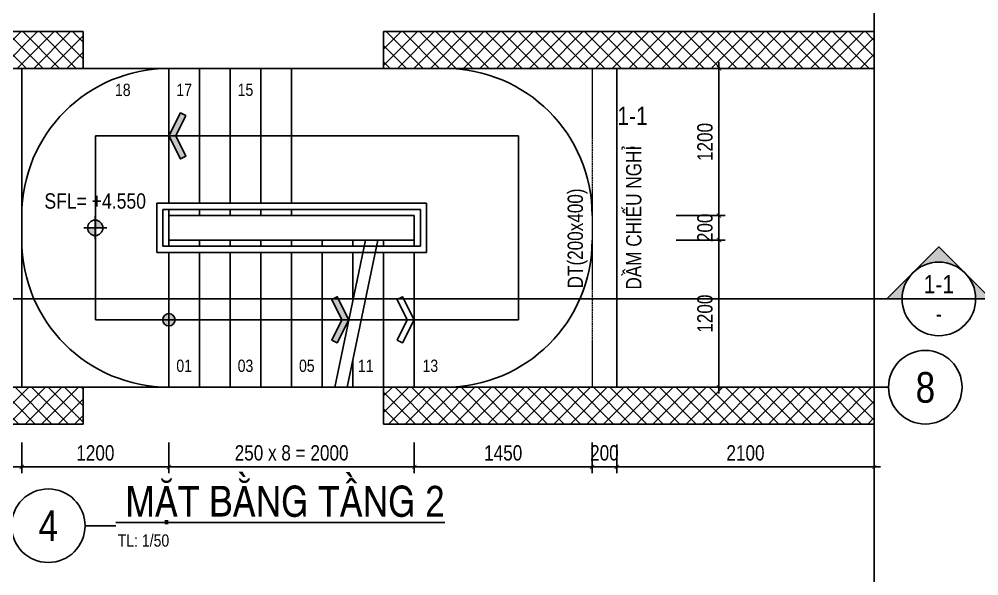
# Model space of a CAD drawing. Header units: millimetres. Extents: x 379264 to 1158416, y -283062 to 356890.
# Drawn here: x 656523 to 664346, y -16230 to -11690 of the extents above; entities that cross this region are included whole.
import ezdxf
from ezdxf.enums import TextEntityAlignment as Align
from ezdxf.xclip import XClip

# ---------------------------------------------------------------- set-up
doc = ezdxf.new("R2010")
doc.units = ezdxf.units.MM
doc.header["$XCLIPFRAME"] = 0
for name, pattern in [('BLOCK A - CHI TIET THANG 1$0$$0$HIDDEN', [0.375, 0.25, -0.125]), ('CENTER', [2, 1.25, -0.25, 0.25, -0.25]), ('HIDDEN', [9.525, 6.35, -3.175]), ('mb tang 2 TWA$0$Hidden21', [3, 2, -1])]:
    doc.linetypes.add(name, pattern=pattern)
doc.layers.add("'S_General_Hidden_1 Thin", color=1, linetype='HIDDEN', lineweight=18)
for name, color, linetype in [('01PM. TEXT A', 3, 'Continuous'), ('02PM. TEXT B', 4, 'Continuous'), ('03PM. TEXT C', 1, 'Continuous'), ('05PM. FRAME', 4, 'Continuous'), ('07PM. WACO', 6, 'Continuous'), ('11PM. DIM', 2, 'Continuous'), ('12PM. GRID', 8, 'CENTER'), ('13PM. HATCH', 8, 'Continuous'), ('BLOCK A - CHI TIET THANG 1$0$Ky hieu Truc', 1, 'Continuous'), ('BLOCK A - CHI TIET THANG 1$0$Number Step', 94, 'Continuous'), ('mb tang 1 TWA$0$Staircase', 30, 'Continuous'), ('mb tang 2 TWA$0$Staircase', 30, 'Continuous'), ('mb tang 2 TWA$0$Staircase Hidden', 34, 'mb tang 2 TWA$0$Hidden21'), ('MB_Cot tang 1$0$Concrete Line', 6, 'Continuous')]:
    doc.layers.add(name, color=color, linetype=linetype)
doc.styles.add('[PMDC2013]STYLE', font='arial.ttf', dxfattribs={"width": 0.8})
doc.styles.add('BLOCK A - CHI TIET THANG 1$0$$0$Title Block Bold', font='VHELVEB_0.TTF')
doc.styles.add('BLOCK A - CHI TIET THANG 1$0$VNI-HelveC', font='VHELVCN_0.TTF')
doc.styles.add('BLOCK A - CHI TIET THANG 1$0$VNI-HelveCB', font='VHELVCB_0.TTF')
doc.dimstyles.new('BLOCK A - CHI TIET THANG 1$0$Dim 50 (A1-A2)', dxfattribs={"dimscale": 50, "dimtxt": 2.5, "dimasz": 0.7, "dimexe": 1, "dimexo": 1, "dimgap": 1, "dimtad": 1, "dimdec": 0, "dimzin": 12, "dimdsep": 46, "dimtxsty": '[PMDC2013]STYLE', "dimblk": 'ARCHTICK', "dimcen": 0, "dimdle": 1, "dimclrd": 2, "dimclre": 2, "dimclrt": 4, "dimadec": 0, "dimazin": 0, "dimtfac": 1, "dimtdec": 0, "dimtix": 1, "dimtmove": 2, "dimatfit": 3, "dimldrblk": 'ARCHTICK', "dimfxl": 1, "dimtolj": 1, "dimtzin": 0, "dimarcsym": 0})

# ---------------------------------------------------------------- blocks, each defined once
blk = doc.blocks.new('BLOCK A - CHI TIET THANG 1$0$HTT-Title')
at = {"lineweight": -2}
blk.add_line((6, 0), (11, 0), dxfattribs=at)
at = {"linetype": 'ByBlock', "lineweight": -2}
blk.add_circle((0, 0), 6, dxfattribs=at)
at = {"linetype": 'ByBlock', "lineweight": -2, "style": 'BLOCK A - CHI TIET THANG 1$0$VNI-HelveCB'}
blk.add_attdef('DWG.NAME', text='', height=5, dxfattribs=at).set_placement((11, 0), align=Align.BOTTOM_LEFT)
blk.add_attdef('NUMBER', text='', height=5, dxfattribs=at).set_placement((0, 0), align=Align.MIDDLE_CENTER)
at = {"linetype": 'ByBlock', "lineweight": -2, "style": 'BLOCK A - CHI TIET THANG 1$0$VNI-HelveC'}
blk.add_attdef('SCALE', text='', height=2, dxfattribs=at).set_placement((11.32, -1.41), align=Align.TOP_LEFT)
blk = doc.blocks.new('BLOCK A - CHI TIET THANG 1$0$HTT-Grid')
at = {"layer": '05PM. FRAME', "linetype": 'ByBlock', "lineweight": -2}
blk.add_line((0, -2.5), (0, 0), dxfattribs=at)
blk.add_circle((0, -8.5), 6, dxfattribs=at)
at = {"layer": '03PM. TEXT C', "linetype": 'ByBlock', "lineweight": -2, "style": '[PMDC2013]STYLE', "width": 0.8}
blk.add_attdef('GRID', text='', height=5, dxfattribs=at).set_placement((0, -8.5), align=Align.MIDDLE)
blk = doc.blocks.new('BLOCK A - CHI TIET THANG 1$0$13123123213')
at = {"linetype": 'ByBlock'}
h = blk.add_hatch(color=0, dxfattribs=at)
h.paths.add_polyline_path([(0, 1), (0, 0), (1, 0, 0.414214)])
h.paths.add_polyline_path([(0, 0), (-1, 0, 0.414214), (0, -1)])
at = {"color": 0, "linetype": 'ByBlock'}
for p, q in [((0, -1.5), (0, 1.5)), ((-1.5, 0), (1.5, 0))]:
    blk.add_line(p, q, dxfattribs=at)
blk.add_circle((0, 0), 1, dxfattribs=at)
at = {"color": 0, "linetype": 'ByBlock', "lineweight": -2, "style": 'BLOCK A - CHI TIET THANG 1$0$VNI-HelveC'}
for tag, p in [('TEXT1', (0, 10.5)), ('TEXT2', (0, 7)), ('TEXT3', (0, 3.5))]:
    blk.add_attdef(tag, text='', height=2, dxfattribs=at).set_placement(p, align=Align.MIDDLE_CENTER)
blk = doc.blocks.new('_ArchTick')
at = {"color": 0, "linetype": 'ByBlock', "const_width": 0.15}
blk.add_lwpolyline([(-0.5, -0.5), (0.5, 0.5)], dxfattribs=at)
blk = doc.blocks.new('*D364')
at = {"layer": '11PM. DIM', "color": 2, "lineweight": -2, "transparency": 16777216}
for p, q in [((656543.5, -15141.6), (656543.5, -15391.6)), ((657743.5, -15141.6), (657743.5, -15391.6)), ((656493.5, -15341.6), (657793.5, -15341.6))]:
    blk.add_line(p, q, dxfattribs=at)
at = {"layer": 'Defpoints', "color": 0, "transparency": 16777216}
for p in [(656543.5, -15091.6), (657743.5, -15091.6), (657743.5, -15341.6)]:
    blk.add_point(p, dxfattribs=at)
at = {"layer": '11PM. DIM', "color": 2, "lineweight": -2, "transparency": 16777216, "xscale": 35, "yscale": 35, "zscale": 35, "rotation": 180}
blk.add_blockref('_ArchTick', (656543.5, -15341.6), dxfattribs=at)
at = {"layer": '11PM. DIM', "color": 2, "lineweight": -2, "transparency": 16777216, "xscale": 35, "yscale": 35, "zscale": 35}
blk.add_blockref('_ArchTick', (657743.5, -15341.6), dxfattribs=at)
at = {"layer": '11PM. DIM', "color": 4, "transparency": 16777216, "insert": (657143.5, -15227.8), "char_height": 125, "attachment_point": 5, "style": '[PMDC2013]STYLE'}
blk.add_mtext('\\A1;1200', dxfattribs=at)
blk = doc.blocks.new('*D365')
at = {"layer": '11PM. DIM', "color": 2, "lineweight": -2, "transparency": 16777216}
for p, q in [((657743.5, -15141.6), (657743.5, -15391.6)), ((659743.5, -15141.6), (659743.5, -15391.6)), ((657693.5, -15341.6), (659793.5, -15341.6))]:
    blk.add_line(p, q, dxfattribs=at)
at = {"layer": 'Defpoints', "color": 0, "transparency": 16777216}
for p in [(657743.5, -15091.6), (659743.5, -15091.6), (659743.5, -15341.6)]:
    blk.add_point(p, dxfattribs=at)
at = {"layer": '11PM. DIM', "color": 2, "lineweight": -2, "transparency": 16777216, "xscale": 35, "yscale": 35, "zscale": 35, "rotation": 180}
blk.add_blockref('_ArchTick', (657743.5, -15341.6), dxfattribs=at)
at = {"layer": '11PM. DIM', "color": 2, "lineweight": -2, "transparency": 16777216, "xscale": 35, "yscale": 35, "zscale": 35}
blk.add_blockref('_ArchTick', (659743.5, -15341.6), dxfattribs=at)
at = {"layer": '11PM. DIM', "color": 4, "transparency": 16777216, "insert": (658743.5, -15227.8), "char_height": 125, "attachment_point": 5, "style": '[PMDC2013]STYLE'}
blk.add_mtext('\\A1;250 x 8 = 2000', dxfattribs=at)
blk = doc.blocks.new('*D366')
at = {"layer": '11PM. DIM', "color": 2, "lineweight": -2, "transparency": 16777216}
for p, q in [((659743.5, -15141.6), (659743.5, -15391.6)), ((661193.5, -15141.6), (661193.5, -15391.6)), ((659693.5, -15341.6), (661243.5, -15341.6))]:
    blk.add_line(p, q, dxfattribs=at)
at = {"layer": 'Defpoints', "color": 0, "transparency": 16777216}
for p in [(659743.5, -15091.6), (661193.5, -15091.6), (661193.5, -15341.6)]:
    blk.add_point(p, dxfattribs=at)
at = {"layer": '11PM. DIM', "color": 2, "lineweight": -2, "transparency": 16777216, "xscale": 35, "yscale": 35, "zscale": 35, "rotation": 180}
blk.add_blockref('_ArchTick', (659743.5, -15341.6), dxfattribs=at)
at = {"layer": '11PM. DIM', "color": 2, "lineweight": -2, "transparency": 16777216, "xscale": 35, "yscale": 35, "zscale": 35}
blk.add_blockref('_ArchTick', (661193.5, -15341.6), dxfattribs=at)
at = {"layer": '11PM. DIM', "color": 4, "transparency": 16777216, "insert": (660468.5, -15227.8), "char_height": 125, "attachment_point": 5, "style": '[PMDC2013]STYLE'}
blk.add_mtext('\\A1;1450', dxfattribs=at)
blk = doc.blocks.new('*D367')
at = {"layer": '11PM. DIM', "color": 2, "lineweight": -2, "transparency": 16777216}
for p, q in [((661193.5, -15157.6), (661193.5, -15391.6)), ((661393.5, -15157.6), (661393.5, -15391.6)), ((661193.5, -15341.6), (661158.5, -15341.6)), ((661393.5, -15341.6), (661193.5, -15341.6)), ((661393.5, -15341.6), (661428.5, -15341.6))]:
    blk.add_line(p, q, dxfattribs=at)
at = {"layer": 'Defpoints', "color": 0, "transparency": 16777216}
for p in [(661193.5, -15107.6), (661393.5, -15107.6), (661193.5, -15341.6)]:
    blk.add_point(p, dxfattribs=at)
at = {"layer": '11PM. DIM', "color": 2, "lineweight": -2, "transparency": 16777216, "xscale": 35, "yscale": 35, "zscale": 35}
blk.add_blockref('_ArchTick', (661193.5, -15341.6), dxfattribs=at)
at = {"layer": '11PM. DIM', "color": 2, "lineweight": -2, "transparency": 16777216, "xscale": 35, "yscale": 35, "zscale": 35, "rotation": 180}
blk.add_blockref('_ArchTick', (661393.5, -15341.6), dxfattribs=at)
at = {"layer": '11PM. DIM', "color": 4, "transparency": 16777216, "insert": (661293.5, -15227.8), "char_height": 125, "attachment_point": 5, "style": '[PMDC2013]STYLE'}
blk.add_mtext('\\A1;200', dxfattribs=at)
blk = doc.blocks.new('*D368')
at = {"layer": '11PM. DIM', "color": 2, "lineweight": -2, "transparency": 16777216}
for p, q in [((662227.4, -13441.6), (662227.4, -14741.6)), ((661877.4, -13491.6), (662277.4, -13491.6)), ((661877.4, -14691.6), (662277.4, -14691.6))]:
    blk.add_line(p, q, dxfattribs=at)
at = {"layer": 'Defpoints', "color": 0, "transparency": 16777216}
for p in [(661827.4, -13491.6), (661827.4, -14691.6), (662227.4, -14691.6)]:
    blk.add_point(p, dxfattribs=at)
at = {"layer": '11PM. DIM', "color": 2, "lineweight": -2, "transparency": 16777216, "xscale": 35, "yscale": 35, "zscale": 35}
for p, rotation in [((662227.4, -13491.6), 90), ((662227.4, -14691.6), 270)]:
    blk.add_blockref('_ArchTick', p, dxfattribs=dict(at, rotation=rotation))
at = {"layer": '11PM. DIM', "color": 4, "transparency": 16777216, "insert": (662113.6, -14091.6), "char_height": 125, "attachment_point": 5, "rotation": 90, "style": '[PMDC2013]STYLE'}
blk.add_mtext('\\A1;1200', dxfattribs=at)
blk = doc.blocks.new('*U391')
at = {"linetype": 'BLOCK A - CHI TIET THANG 1$0$$0$HIDDEN', "ltscale": 10}
blk.add_line((-600, 0), (-17533, 0), dxfattribs=at)
at = {"style": 'BLOCK A - CHI TIET THANG 1$0$$0$Title Block Bold', "flags": 8}
blk.add_attdef('VIEWNUMBER', text='', height=300, dxfattribs=at).set_placement((0, 0), align=Align.BOTTOM_CENTER)
blk.add_attdef('DRAWINGREFERENCE', text='', height=250, dxfattribs=at).set_placement((0, -120), align=Align.TOP_CENTER)
blk = doc.blocks.new('*U293')
h = blk.add_hatch(color=256)
edge = h.paths.add_edge_path()
edge.add_line((-600, 0), (-849, 0))
edge.add_line((-849, 0), (0, 849))
edge.add_line((0, 849), (849, 0))
edge.add_line((849, 0), (600, 0))
edge.add_arc((0, 0), 600, 360, 540)
at = {"linetype": 'BLOCK A - CHI TIET THANG 1$0$$0$HIDDEN', "ltscale": 10}
blk.add_line((-600, 0), (-17159, 0), dxfattribs=at)
blk.add_line((-600, 0), (600, 0))
blk.add_lwpolyline([(-600, 0), (-849, 0), (0, 849), (849, 0), (600, 0, 1)], format="xyb", close=True)
blk.add_circle((0, 0), 600)
at = {"style": 'BLOCK A - CHI TIET THANG 1$0$$0$Title Block Bold', "flags": 8}
blk.add_attdef('VIEWNUMBER', text='', height=300, dxfattribs=at).set_placement((0, 0), align=Align.BOTTOM_CENTER)
blk.add_attdef('DRAWINGREFERENCE', text='', height=250, dxfattribs=at).set_placement((0, -120), align=Align.TOP_CENTER)
blk = doc.blocks.new('*D369')
at = {"layer": '11PM. DIM', "color": 2, "lineweight": -2, "transparency": 16777216}
for p, q in [((662227.4, -13341.6), (662227.4, -12041.6)), ((661877.4, -12091.6), (662277.4, -12091.6)), ((661877.4, -13291.6), (662277.4, -13291.6))]:
    blk.add_line(p, q, dxfattribs=at)
at = {"layer": 'Defpoints', "color": 0, "transparency": 16777216}
for p in [(661827.4, -12091.6), (662227.4, -12091.6), (661827.4, -13291.6)]:
    blk.add_point(p, dxfattribs=at)
at = {"layer": '11PM. DIM', "color": 2, "lineweight": -2, "transparency": 16777216, "xscale": 35, "yscale": 35, "zscale": 35}
for p, rotation in [((662227.4, -12091.6), 90), ((662227.4, -13291.6), 270)]:
    blk.add_blockref('_ArchTick', p, dxfattribs=dict(at, rotation=rotation))
at = {"layer": '11PM. DIM', "color": 4, "transparency": 16777216, "insert": (662113.6, -12691.6), "char_height": 125, "attachment_point": 5, "rotation": 90, "style": '[PMDC2013]STYLE'}
blk.add_mtext('\\A1;1200', dxfattribs=at)
blk = doc.blocks.new('*D370')
at = {"layer": '11PM. DIM', "color": 2, "lineweight": -2, "transparency": 16777216}
for p, q in [((661877.4, -13291.6), (662277.4, -13291.6)), ((662227.4, -13291.6), (662227.4, -13256.6)), ((662227.4, -13291.6), (662227.4, -13491.6)), ((661877.4, -13491.6), (662277.4, -13491.6)), ((662227.4, -13491.6), (662227.4, -13526.6))]:
    blk.add_line(p, q, dxfattribs=at)
at = {"layer": 'Defpoints', "color": 0, "transparency": 16777216}
for p in [(661827.4, -13291.6), (661827.4, -13491.6), (662227.4, -13491.6)]:
    blk.add_point(p, dxfattribs=at)
at = {"layer": '11PM. DIM', "color": 2, "lineweight": -2, "transparency": 16777216, "xscale": 35, "yscale": 35, "zscale": 35}
for p, rotation in [((662227.4, -13291.6), 270), ((662227.4, -13491.6), 90)]:
    blk.add_blockref('_ArchTick', p, dxfattribs=dict(at, rotation=rotation))
at = {"layer": '11PM. DIM', "color": 4, "transparency": 16777216, "insert": (662113.6, -13391.6), "char_height": 125, "attachment_point": 5, "rotation": 90, "style": '[PMDC2013]STYLE'}
blk.add_mtext('\\A1;200', dxfattribs=at)
blk = doc.blocks.new('mb tang 2 TWA$0$Arrow 60')
at = {"linetype": 'ByBlock', "lineweight": -2}
h = blk.add_hatch(color=0, dxfattribs=at)
h.paths.add_polyline_path([(1.875, 0.938), (1.651, 1.385), (0, 0.559), (-1.651, 1.385), (-1.875, 0.938), (0, 0)], flags=17)
h.paths.add_polyline_path([(1.651, 1.385), (1.875, 0.938), (0, 0), (-1.875, 0.938), (-1.651, 1.385), (0, 0.559)])
blk.add_hatch(color=0, dxfattribs=at).paths.add_polyline_path([(1.651, 1.385), (1.875, 0.938), (0, 0), (-1.875, 0.938), (-1.651, 1.385), (0, 0.559)])
at = {"color": 0, "linetype": 'ByBlock', "lineweight": -2}
blk.add_lwpolyline([(1.651, 1.385), (1.875, 0.938), (0, 0), (-1.875, 0.938), (-1.651, 1.385), (0, 0.559)], close=True, dxfattribs=at)
blk = doc.blocks.new('mb tang 2 TWA$0$Dot')
at = {"linetype": 'ByBlock', "lineweight": -2}
h = blk.add_hatch(color=0, dxfattribs=at)
edge = h.paths.add_edge_path()
edge.add_arc((0, 0), 0.5, 0, 360)
at = {"color": 0, "linetype": 'ByBlock', "lineweight": -2}
blk.add_line((0, -1), (0, 1), dxfattribs=at)
blk.add_circle((0, 0), 0.5, dxfattribs=at)
blk = doc.blocks.new('BLOCK A - CHI TIET THANG 1$0$Number Step')
at = {"color": 0, "linetype": 'ByBlock', "lineweight": -2, "style": 'BLOCK A - CHI TIET THANG 1$0$VNI-HelveCB'}
blk.add_attdef('TEXT', text='', height=2, dxfattribs=at).set_placement((0, 0), align=Align.MIDDLE)
blk = doc.blocks.new('*U299')
at = {"layer": '13PM. HATCH'}
h = blk.add_hatch(dxfattribs=at)
h.set_pattern_fill('ANSI37', color=256, scale=30, style=0)
h.set_pattern_definition([(45, (3500, -200), (-67.352, 67.352), []), (135, (3500, -200), (-67.352, -67.352), [])])
h.paths.add_polyline_path([(-250, 50), (-250, -250), (3750, -250), (3750, 50)])
at = {"layer": '07PM. WACO'}
blk.add_lwpolyline([(-250, 50), (-250, -250), (3750, -250), (3750, 50)], close=True, dxfattribs=at)
blk = doc.blocks.new('A$C03780D87')
at = {"layer": 'MB_Cot tang 1$0$Concrete Line'}
for p in [(250, 2850), (6700, 2850), (250, -50), (6700, -50)]:
    blk.add_blockref('*U299', p, dxfattribs=at)
blk = doc.blocks.new('*D371')
at = {"layer": '11PM. DIM', "color": 2, "lineweight": -2, "transparency": 16777216}
for p, q in [((663493.5, -15041.6), (663493.5, -15391.6)), ((661393.5, -15157.6), (661393.5, -15391.6)), ((661343.5, -15341.6), (663543.5, -15341.6))]:
    blk.add_line(p, q, dxfattribs=at)
at = {"layer": 'Defpoints', "color": 0, "transparency": 16777216}
for p in [(663493.5, -14991.6), (661393.5, -15107.6), (663493.5, -15341.6)]:
    blk.add_point(p, dxfattribs=at)
at = {"layer": '11PM. DIM', "color": 2, "lineweight": -2, "transparency": 16777216, "xscale": 35, "yscale": 35, "zscale": 35, "rotation": 180}
blk.add_blockref('_ArchTick', (661393.5, -15341.6), dxfattribs=at)
at = {"layer": '11PM. DIM', "color": 2, "lineweight": -2, "transparency": 16777216, "xscale": 35, "yscale": 35, "zscale": 35}
blk.add_blockref('_ArchTick', (663493.5, -15341.6), dxfattribs=at)
at = {"layer": '11PM. DIM', "color": 4, "transparency": 16777216, "insert": (662443.5, -15227.8), "char_height": 125, "attachment_point": 5, "style": '[PMDC2013]STYLE'}
blk.add_mtext('\\A1;2100', dxfattribs=at)
blk = doc.blocks.new('*D372')
at = {"layer": '11PM. DIM', "color": 2, "lineweight": -2, "transparency": 16777216}
for p, q in [((653043.5, -15141.6), (653043.5, -15391.6)), ((656543.5, -15141.6), (656543.5, -15391.6)), ((656593.5, -15341.6), (652993.5, -15341.6))]:
    blk.add_line(p, q, dxfattribs=at)
at = {"layer": 'Defpoints', "color": 0, "transparency": 16777216}
for p in [(653043.5, -15091.6), (656543.5, -15091.6), (653043.5, -15341.6)]:
    blk.add_point(p, dxfattribs=at)
at = {"layer": '11PM. DIM', "color": 2, "lineweight": -2, "transparency": 16777216, "xscale": 35, "yscale": 35, "zscale": 35, "rotation": 180}
blk.add_blockref('_ArchTick', (653043.5, -15341.6), dxfattribs=at)
at = {"layer": '11PM. DIM', "color": 2, "lineweight": -2, "transparency": 16777216, "xscale": 35, "yscale": 35, "zscale": 35}
blk.add_blockref('_ArchTick', (656543.5, -15341.6), dxfattribs=at)
at = {"layer": '11PM. DIM', "color": 4, "transparency": 16777216, "insert": (654793.5, -15227.8), "char_height": 125, "attachment_point": 5, "style": '[PMDC2013]STYLE'}
blk.add_mtext('\\A1;3500', dxfattribs=at)

msp = doc.modelspace()

# ---------------------------------------------------------------- linework, layer by layer
at = {"layer": "'S_General_Hidden_1 Thin"}
msp.add_line((661193.51, -12091.63), (661193.51, -14691.63), dxfattribs=at)
at = {"layer": '05PM. FRAME', "ltscale": 0.25}
for p, q in [((661193.51, -12091.63), (656543.51, -12091.63)), ((656543.51, -12091.63), (656543.51, -14691.63)), ((661393.51, -12091.63), (661393.51, -14691.63)), ((661193.51, -14691.63), (656543.51, -14691.63))]:
    msp.add_line(p, q, dxfattribs=at)
at = {"layer": '12PM. GRID', "ltscale": 3}
for p, q in [((663493.5, -29472.52), (663493.5, -2302.33)), ((663532.03, -14691.63), (652881.76, -14691.63))]:
    msp.add_line(p, q, dxfattribs=at)
at = {"layer": '13PM. HATCH'}
for p, q in [((656543.51, -14691.63), (656543.51, -12091.63)), ((657743.51, -12091.63), (657743.51, -13191.63)), ((657993.51, -12091.63), (657993.51, -13191.63)), ((658243.51, -12091.63), (658243.51, -13191.63)), ((658493.51, -12091.63), (658493.51, -13191.63)), ((658743.51, -12091.63), (658743.51, -13191.63)), ((660593.51, -12641.63), (657143.51, -12641.63)), ((657143.51, -12641.63), (657143.51, -14141.63)), ((660593.51, -12641.63), (660593.51, -14141.63)), ((659843.51, -13191.63), (657643.51, -13191.63)), ((657643.51, -13191.63), (657643.51, -13591.63)), ((659843.51, -13191.63), (659843.51, -13591.63)), ((659793.51, -13241.63), (657693.51, -13241.63)), ((657693.51, -13241.63), (657693.51, -13541.63)), ((657743.51, -13241.63), (657743.51, -13541.63)), ((659743.51, -13291.63), (657743.51, -13291.63)), ((657993.51, -13241.63), (657993.51, -13291.63)), ((658243.51, -13241.63), (658243.51, -13291.63)), ((658493.51, -13241.63), (658493.51, -13291.63)), ((658743.51, -13241.63), (658743.51, -13291.63)), ((659743.51, -13291.63), (659743.51, -13541.63)), ((659793.51, -13241.63), (659793.51, -13541.63)), ((659743.51, -13491.63), (657743.51, -13491.63)), ((657993.51, -13491.63), (657993.51, -13541.63)), ((658243.51, -13491.63), (658243.51, -13541.63)), ((658493.51, -13491.63), (658493.51, -13541.63)), ((658743.51, -13491.63), (658743.51, -13541.63)), ((658993.51, -13491.63), (658993.51, -13541.63)), ((659344.65, -13491.63), (659094.65, -14691.63)), ((659446.79, -13491.63), (659196.79, -14691.63)), ((659243.51, -13491.63), (659243.51, -13541.63)), ((659493.51, -13491.63), (659493.51, -13541.63)), ((659843.51, -13591.63), (657643.51, -13591.63)), ((659793.51, -13541.63), (657693.51, -13541.63)), ((657743.51, -13591.63), (657743.51, -14691.63)), ((657993.51, -13591.63), (657993.51, -14691.63)), ((658243.51, -13591.63), (658243.51, -14691.63)), ((658493.51, -13591.63), (658493.51, -14691.63)), ((658743.51, -13591.63), (658743.51, -14691.63)), ((658993.51, -13591.63), (658993.51, -14691.63)), ((659243.51, -13591.63), (659243.51, -13977.1)), ((659492.5, -13591.63), (659492.5, -14691.63)), ((659742.5, -13591.63), (659742.5, -14691.63)), ((660593.51, -14141.63), (657143.51, -14141.63)), ((659242.5, -14472.24), (659242.5, -14691.63))]:
    msp.add_line(p, q, dxfattribs=at)
msp.add_lwpolyline([(659604.03, -13976.49), (659648.75, -13954.13), (659742.5, -14141.63), (659648.75, -14329.13), (659604.03, -14306.77), (659686.6, -14141.63)], close=True, dxfattribs=at)
for centre, start, end in [((657743.51, -13291.63), 90, 180), ((659993.51, -13291.63), 0, 90), ((657743.51, -13491.63), 180, 270), ((659993.51, -13491.63), 270, 0)]:
    msp.add_arc(centre, 1200, start, end, dxfattribs=at)
at = {"layer": 'mb tang 2 TWA$0$Staircase'}
for p, q in [((661193.51, -12091.63), (656543.51, -12091.63)), ((659243.51, -14467.41), (659243.51, -14691.63)), ((661193.51, -14691.63), (656543.51, -14691.63))]:
    msp.add_line(p, q, dxfattribs=at)
at = {"layer": 'mb tang 2 TWA$0$Staircase Hidden'}
msp.add_line((656543.51, -13291.63), (656543.51, -13491.63), dxfattribs=at)

# ---------------------------------------------------------------- block references
at = {"layer": '01PM. TEXT A'}
ref = msp.add_blockref('BLOCK A - CHI TIET THANG 1$0$HTT-Title', (656759.71, -15820.97), dxfattribs=dict(at, xscale=50, yscale=50, zscale=50))
ref.add_attrib('NUMBER', '4', dxfattribs={"layer": '0', "color": 0, "linetype": 'ByBlock', "lineweight": -2, "height": 250, "style": 'BLOCK A - CHI TIET THANG 1$0$VNI-HelveCB'}).set_placement((656759.71, -15820.97), align=Align.MIDDLE_CENTER)
ref.add_attrib('DWG.NAME', '%%u MAËT BAÈNG TAÀNG 2', dxfattribs={"layer": '0', "color": 3, "linetype": 'ByBlock', "lineweight": -2, "height": 250, "style": 'BLOCK A - CHI TIET THANG 1$0$VNI-HelveCB'}).set_placement((657309.71, -15820.97), align=Align.BOTTOM_LEFT)
ref.add_attrib('SCALE', 'TL: 1/50', dxfattribs={"layer": '0', "color": 0, "linetype": 'ByBlock', "lineweight": -2, "height": 100, "style": 'BLOCK A - CHI TIET THANG 1$0$VNI-HelveC'}).set_placement((657325.48, -15891.66), align=Align.TOP_LEFT)
at = {"layer": '02PM. TEXT B'}
ref = msp.add_blockref('BLOCK A - CHI TIET THANG 1$0$13123123213', (657142.25, -13391.63), dxfattribs=dict(at, xscale=62.5, yscale=62.5, zscale=62.5))
ref.add_attrib('TEXT3', 'SFL= +4.550', dxfattribs={"layer": '0', "color": 0, "linetype": 'ByBlock', "lineweight": -2, "height": 125, "style": 'BLOCK A - CHI TIET THANG 1$0$VNI-HelveC'}).set_placement((657142.25, -13172.88), align=Align.MIDDLE_CENTER)
at = {"layer": '07PM. WACO'}
ref = msp.add_blockref('*U391', (661522.89, -12598.83), dxfattribs=dict(at, xscale=0.5, yscale=0.5, zscale=0.5))
XClip(ref).set_block_clipping_path([(-19012.7425769855, -2244.8063808626), (-10858.5522377987, 1803.4151973601)])
ref.add_attrib('VIEWNUMBER', '1-1', dxfattribs={"layer": '0', "height": 150, "style": 'BLOCK A - CHI TIET THANG 1$0$VNI-HelveCB'}).set_placement((661522.89, -12598.83), align=Align.BOTTOM_CENTER)
ref.add_attrib('DRAWINGREFERENCE', '-', dxfattribs={"layer": '0', "height": 125, "style": 'BLOCK A - CHI TIET THANG 1$0$VNI-HelveCB'}).set_placement((661522.89, -12658.83), align=Align.TOP_CENTER)
ref = msp.add_blockref('*U293', (664020.03, -13971.26), dxfattribs=dict(at, xscale=0.5, yscale=0.5, zscale=0.5))
ref.add_attrib('VIEWNUMBER', '1-1', dxfattribs={"layer": '0', "height": 150, "style": 'BLOCK A - CHI TIET THANG 1$0$VNI-HelveCB'}).set_placement((664020.03, -13971.26), align=Align.BOTTOM_CENTER)
ref.add_attrib('DRAWINGREFERENCE', '-', dxfattribs={"layer": '0', "height": 125, "style": 'BLOCK A - CHI TIET THANG 1$0$VNI-HelveCB'}).set_placement((664020.03, -14031.26), align=Align.TOP_CENTER)
at = {"layer": '13PM. HATCH'}
for name, p, xscale, yscale, zscale, rotation in [('mb tang 2 TWA$0$Arrow 60', (657743.51, -12641.63), -100, 100, 100, 270), ('mb tang 2 TWA$0$Arrow 60', (659209.23, -14141.63), 100.0000000000001, 100.0000000000001, 100.0000000000001, 90), ('mb tang 2 TWA$0$Dot', (657743.51, -14141.63), 100.0000000000001, 100.0000000000001, 100.0000000000001, 90)]:
    msp.add_blockref(name, p, dxfattribs=dict(at, xscale=xscale, yscale=yscale, zscale=zscale, rotation=rotation))
at = {"layer": 'BLOCK A - CHI TIET THANG 1$0$Ky hieu Truc'}
ref = msp.add_blockref('BLOCK A - CHI TIET THANG 1$0$HTT-Grid', (663484.29, -14691.63), dxfattribs=dict(at, xscale=50, yscale=50, zscale=50, rotation=90))
ref.add_attrib('GRID', '8', dxfattribs={"layer": '0', "linetype": 'ByBlock', "lineweight": -2, "height": 250, "style": 'BLOCK A - CHI TIET THANG 1$0$VNI-HelveC'}).set_placement((663910.29, -14692.63), align=Align.MIDDLE)
at = {"layer": 'BLOCK A - CHI TIET THANG 1$0$Number Step', "xscale": 50, "yscale": 50, "zscale": 50}
for p, values in [((657367.5, -12266.63), {'TEXT': '18'}), ((657867.5, -12266.63), {'TEXT': '17'}), ((658367.5, -12266.63), {'TEXT': '15'}), ((657867.5, -14516.63), {'TEXT': '01'}), ((658367.5, -14516.63), {'TEXT': '03'}), ((658867.5, -14516.63), {'TEXT': '05'}), ((659347.73, -14516.63), {'TEXT': '11'}), ((659874.31, -14516.63), {'TEXT': '13'})]:
    msp.add_blockref('BLOCK A - CHI TIET THANG 1$0$Number Step', p, dxfattribs=at).add_auto_attribs(values)
at = {"layer": 'mb tang 1 TWA$0$Staircase'}
msp.add_blockref('A$C03780D87', (653043.5, -14691.63), dxfattribs=at)

# ---------------------------------------------------------------- texts
at = {"layer": '01PM. TEXT A', "style": '[PMDC2013]STYLE', "width": 0.8}
for s, p in [('DẦM CHIẾU NGHỈ ', (661595.01, -13895.12, -0.01)), ('DT(200x400)', (661118.57, -13885.59, -0.01))]:
    msp.add_text(s, height=125, rotation=90, dxfattribs=at).set_placement(p)

# ---------------------------------------------------------------- dimensions: what is measured, and where the dimension line sits
at = {"layer": '11PM. DIM'}
for base, p1, p2, angle, picture, middle in [((662227.43, -12091.63), (661827.43, -13291.63), (661827.43, -12091.63), 270, '*D369', (662113.61, -12691.63)), ((662227.43, -13491.63), (661827.43, -13291.63), (661827.43, -13491.63), 90, '*D370', (662113.61, -13391.63)), ((662227.43, -14691.63), (661827.43, -13491.63), (661827.43, -14691.63), 90, '*D368', (662113.61, -14091.63))]:
    dim = msp.add_linear_dim(base=base, p1=p1, p2=p2, angle=angle, dimstyle='BLOCK A - CHI TIET THANG 1$0$Dim 50 (A1-A2)', dxfattribs=at)
    dim.commit()
    dim.dimension.update_dxf_attribs({"geometry": picture, "text_midpoint": middle})
dim = msp.add_linear_dim(base=(659743.5, -15341.63), p1=(657743.5, -15091.63), p2=(659743.5, -15091.63), text='250 x 8 = <>', dimstyle='BLOCK A - CHI TIET THANG 1$0$Dim 50 (A1-A2)', dxfattribs=at)
dim.commit()
dim.dimension.update_dxf_attribs({"geometry": '*D365', "text_midpoint": (658743.5, -15227.81)})
for base, p1, p2, picture, middle in [((663493.5, -15341.63), (661393.5, -15107.64), (663493.5, -14991.63), '*D371', (662443.5, -15227.81)), ((653043.5, -15341.63), (656543.51, -15091.63), (653043.5, -15091.63), '*D372', (654793.5, -15227.77)), ((657743.5, -15341.63), (656543.51, -15091.63), (657743.5, -15091.63), '*D364', (657143.5, -15227.81)), ((661193.51, -15341.63), (659743.5, -15091.63), (661193.51, -15091.63), '*D366', (660468.5, -15227.81)), ((661193.51, -15341.63), (661393.5, -15107.64), (661193.51, -15107.64), '*D367', (661293.5, -15227.81))]:
    dim = msp.add_linear_dim(base=base, p1=p1, p2=p2, dimstyle='BLOCK A - CHI TIET THANG 1$0$Dim 50 (A1-A2)', dxfattribs=at)
    dim.commit()
    dim.dimension.update_dxf_attribs({"geometry": picture, "text_midpoint": middle})

doc.saveas('drawing.dxf')
